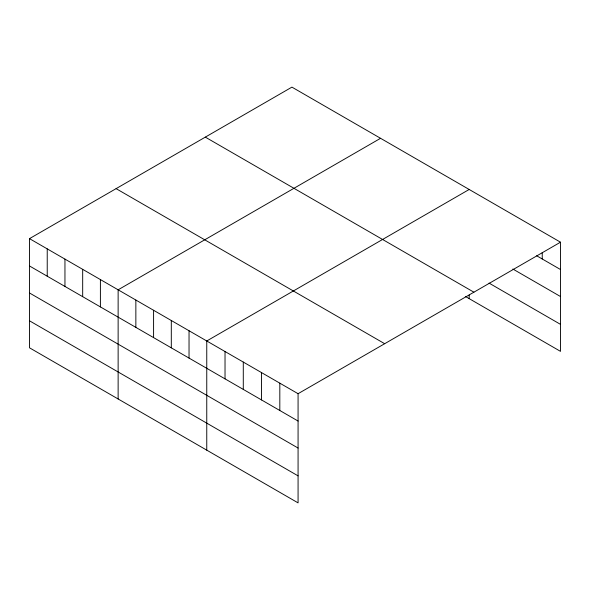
<?xml version="1.0" encoding="UTF-8"?>
<svg xmlns="http://www.w3.org/2000/svg" width="590" height="590" viewBox="0 0 590 590"><rect width="100%" height="100%" fill="white"/><g stroke="black" fill="none" stroke-linecap="round" stroke-linejoin="round"><path stroke-width="0.89" d="M29.5 238.64L298.075 393.7L298.075 502.872L29.5 347.805L29.5 238.64L291.925 87.128L560.5 242.195L560.5 351.36L465.333 296.416M380.55 138.303L118.133 289.808L118.133 398.98M469.183 189.471L206.758 340.976L206.758 450.148M298.075 393.7L560.5 242.195M536.679 255.772L560.5 269.527M512.857 269.025L560.5 296.534M489.036 283.097L560.5 324.36M205.32 137.131L473.903 292.19M116.097 188.638L384.68 343.705M29.5 265.972L298.075 421.039M29.5 292.979L298.075 448.039M29.5 320.805L298.075 475.865M542.24 252.608L542.24 258.988M469.183 295.044L469.183 298.643M279.815 383.153L279.815 410.493M261.554 372.615L261.554 399.946M243.287 362.068L243.287 389.407M225.026 351.522L225.026 378.861M189.036 330.747L189.036 358.078M171.306 320.51L171.306 347.849M153.584 310.274L153.584 337.613M135.855 300.045L135.855 327.376M100.403 279.572L100.403 306.911M82.681 269.342L82.681 296.674M64.952 259.106L64.952 286.445M47.23 248.869L47.23 276.209"/></g></svg>
